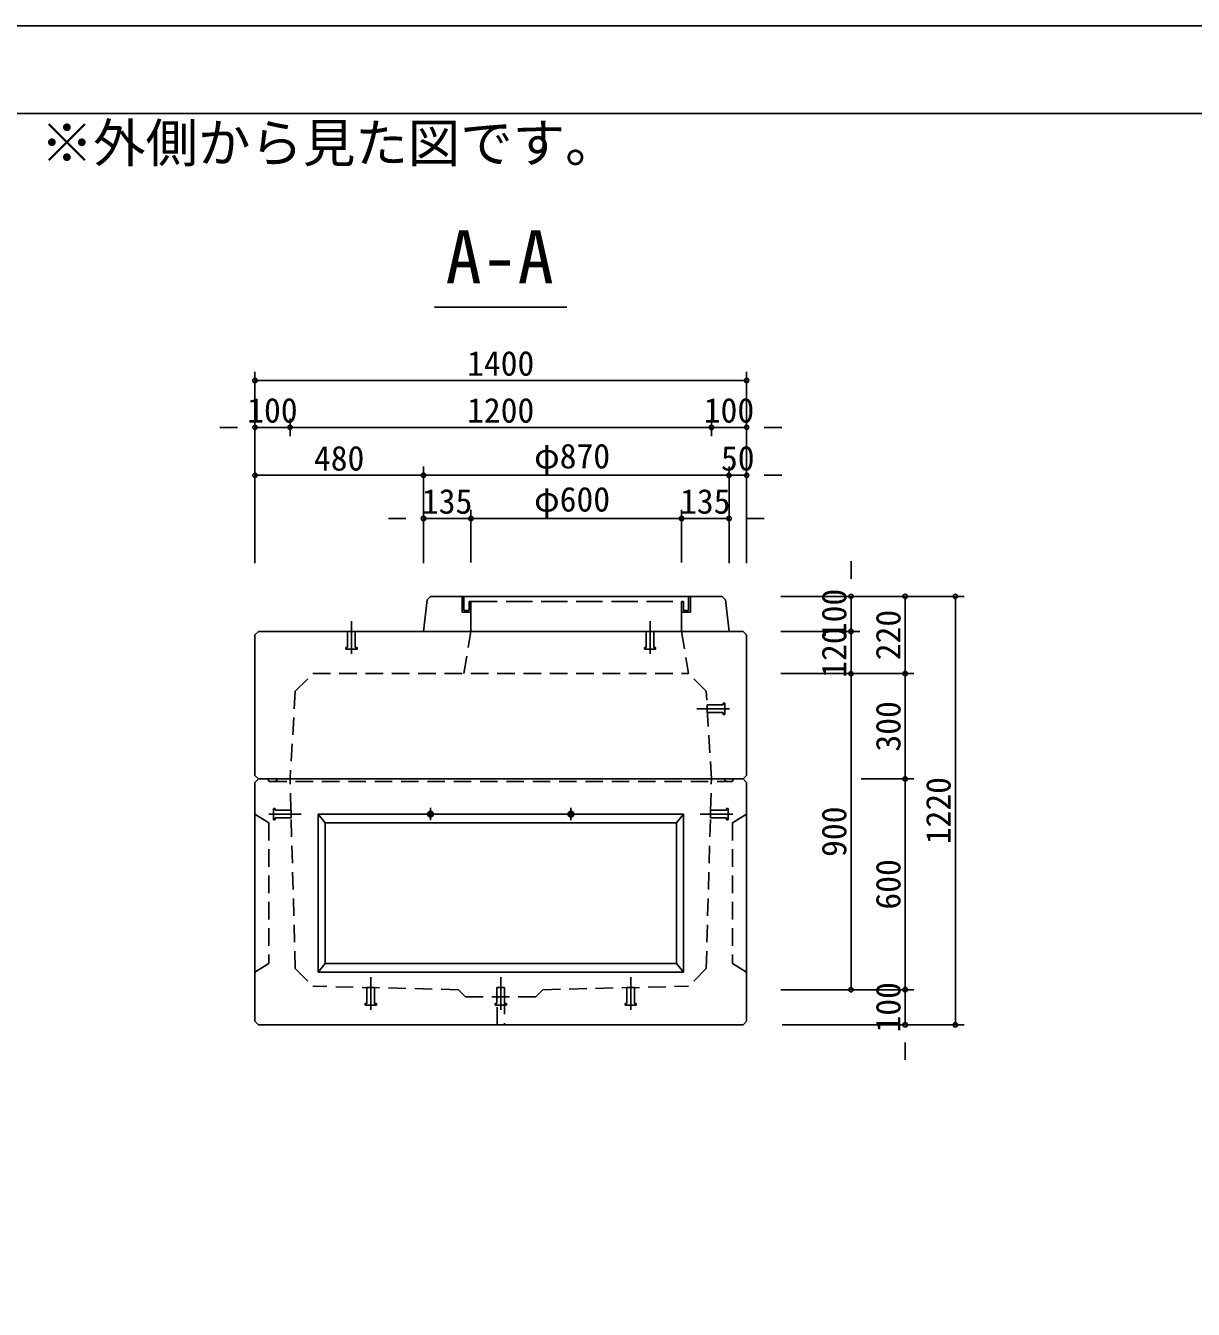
# Model space of a CAD drawing. Units: millimetres, scale not verified. Extents: x -6948 to 6948, y -3792 to 3911.
# Drawn here: x 298 to 3623, y -22 to 3633 of the extents above; entities that cross this region are included whole.
import ezdxf
from ezdxf.enums import TextEntityAlignment as Align

# ---------------------------------------------------------------- set-up
doc = ezdxf.new("R2010")
doc.units = ezdxf.units.MM
doc.header["$LTSCALE"] = 25
doc.header["$PDMODE"] = 32
doc.header["$PDSIZE"] = 12.5
for name, pattern in [('CHAIN2', [12, 9, -1, 1, -1]), ('DASHED2', [3, 2, -1]), ('DASHED3', [4, 3, -1])]:
    doc.linetypes.add(name, pattern=pattern)
for name, color, linetype in [('0-0_0', 4, 'Continuous'), ('0-B_00枠', 4, 'Continuous'), ('0-D_02補助線', 4, 'Continuous'), ('0-E_03寸法', 4, 'Continuous'), ('0-F_04文字', 7, 'Continuous')]:
    doc.layers.add(name, color=color, linetype=linetype)
doc.styles.add('ＭＳ ゴシック', font='')
doc.styles.get('ＭＳ ゴシック').set_extended_font_data('MS Gothic')

msp = doc.modelspace()

# ---------------------------------------------------------------- linework, layer by layer
at = {"layer": '0-0_0', "color": 3}
for p, q in [((1430.86, 1908.39), (1440.86, 1998.39)), ((1450.86, 2008.39), (1440.86, 1998.39)), ((1450.86, 2008.39), (2280.86, 2008.39)), ((2280.86, 2008.39), (2290.86, 1998.39)), ((2290.86, 1998.39), (2300.86, 1908.39)), ((950.86, 1898.39), (960.86, 1908.39)), ((2340.86, 1908.39), (960.86, 1908.39)), ((1430.86, 1908.39), (2300.86, 1908.39)), ((2340.86, 1908.39), (2350.86, 1898.39)), ((950.86, 1898.39), (950.86, 1498.39)), ((2350.86, 1498.39), (2350.86, 1898.39)), ((960.86, 1488.39), (950.86, 1498.39)), ((950.86, 1478.39), (960.86, 1488.39)), ((960.86, 1488.39), (2340.86, 1488.39)), ((2340.86, 1488.39), (960.86, 1488.39)), ((2350.86, 1498.39), (2340.86, 1488.39)), ((2350.86, 1478.39), (2340.86, 1488.39)), ((2350.86, 798.39), (2350.86, 1478.39)), ((960.86, 788.39), (2340.86, 788.39)), ((2340.86, 788.39), (2350.86, 798.39))]:
    msp.add_line(p, q, dxfattribs=at)
at = {"layer": '0-0_0', "linetype": 'DASHED3'}
for p, q in [((1540.86, 2008.39), (1540.86, 1963.39)), ((1545.86, 2008.39), (1545.86, 1968.39)), ((1560.86, 1968.39), (1560.86, 1993.39)), ((1560.86, 1993.39), (1565.86, 1993.39)), ((1565.86, 1993.39), (2165.86, 1993.39)), ((1565.86, 1963.39), (1565.86, 1993.39)), ((2170.86, 1993.39), (2170.86, 1968.39)), ((2185.86, 1968.39), (2185.86, 2008.39)), ((2190.86, 1963.39), (2190.86, 2008.39)), ((1565.86, 1963.39), (1540.86, 1963.39)), ((1545.86, 1968.39), (1560.86, 1968.39)), ((1565.86, 1963.39), (1565.86, 1908.39)), ((2165.86, 1963.39), (2190.86, 1963.39)), ((2165.86, 1963.39), (2165.86, 1908.39)), ((2185.86, 1968.39), (2170.86, 1968.39))]:
    msp.add_line(p, q, dxfattribs=at)
at = {"layer": '0-0_0', "linetype": 'CHAIN2'}
for p, q in [((1225.86, 1844.99), (1225.86, 1937.76)), ((2075.86, 1844.99), (2075.86, 1937.76)), ((1450.86, 1370.89), (1450.86, 1405.89)), ((1850.86, 1370.89), (1850.86, 1405.89)), ((990.24, 1388.39), (1083.01, 1388.39)), ((1433.36, 1388.39), (1468.36, 1388.39)), ((1833.36, 1388.39), (1868.36, 1388.39)), ((2311.48, 1388.39), (2218.7, 1388.39)), ((2311.48, 1388.39), (2218.7, 1388.39)), ((1280.86, 831.01), (1280.86, 923.79)), ((1650.86, 831.01), (1650.86, 923.79)), ((2020.86, 831.01), (2020.86, 923.79))]:
    msp.add_line(p, q, dxfattribs=at)
at = {"layer": '0-0_0', "linetype": 'DASHED2'}
for p, q in [((1545.86, 1788.39), (1565.86, 1908.39)), ((2165.86, 1908.39), (2185.86, 1788.39)), ((1065.86, 1738.39), (1115.86, 1788.39)), ((1115.86, 1788.39), (2185.86, 1788.39)), ((2235.86, 1738.39), (2185.86, 1788.39)), ((1065.86, 1738.39), (1050.86, 1488.39)), ((2250.86, 1488.39), (2235.86, 1738.39)), ((991.86, 1481.39), (2309.86, 1481.39)), ((1065.86, 948.39), (1050.86, 1488.39)), ((2235.86, 948.39), (2250.86, 1488.39)), ((950.86, 1388.39), (990.86, 1363.39)), ((990.86, 1363.39), (990.86, 963.39)), ((2350.86, 1388.39), (2310.86, 1363.39)), ((2310.86, 1363.39), (2310.86, 963.39)), ((990.86, 963.39), (950.86, 938.39)), ((2310.86, 963.39), (2350.86, 938.39)), ((1065.86, 948.39), (1115.86, 898.39)), ((2235.86, 948.39), (2185.86, 898.39)), ((1530.86, 888.39), (1115.86, 898.39)), ((1550.86, 868.39), (1530.86, 888.39)), ((1750.86, 868.39), (1770.86, 888.39)), ((1770.86, 888.39), (2185.86, 898.39)), ((1550.86, 868.39), (1750.86, 868.39)), ((1640.36, 788.39), (1640.36, 868.39)), ((1661.36, 868.39), (1661.36, 788.39))]:
    msp.add_line(p, q, dxfattribs=at)
at = {"layer": '0-0_0'}
for p, q in [((986.86, 1488.39), (991.86, 1481.39)), ((1009.86, 1481.39), (1014.86, 1488.39)), ((2291.86, 1481.39), (2286.86, 1488.39)), ((2314.86, 1488.39), (2309.86, 1481.39)), ((2170.86, 1388.39), (1130.86, 1388.39)), ((1130.86, 1388.39), (1130.86, 938.39)), ((1130.86, 1388.39), (1150.86, 1363.39)), ((1150.86, 1363.39), (2150.86, 1363.39)), ((1150.86, 963.39), (1150.86, 1363.39)), ((2170.86, 1388.39), (2150.86, 1363.39)), ((2150.86, 1363.39), (2150.86, 963.39)), ((2170.86, 938.39), (2170.86, 1388.39)), ((1150.86, 963.39), (1130.86, 938.39)), ((2150.86, 963.39), (1150.86, 963.39)), ((2150.86, 963.39), (2170.86, 938.39)), ((1130.86, 938.39), (2170.86, 938.39))]:
    msp.add_line(p, q, dxfattribs=at)
at = {"layer": '0-0_0', "color": 6}
msp.add_lwpolyline([(-3302.31, 3383.47), (6697.69, 3383.47), (6697.69, -3541.53)], dxfattribs=at)
at = {"layer": '0-0_0', "linetype": 'DASHED3'}
msp.add_lwpolyline([(2170.86, 1993.39), (2165.86, 1993.39), (2165.86, 1963.39)], dxfattribs=at)
at = {"layer": '0-0_0', "linetype": 'DASHED2'}
for points in [[(1214.96, 1862.89), (1214.96, 1908.39), (1236.76, 1908.39), (1236.76, 1862.89)], [(2064.96, 1862.89), (2064.96, 1908.39), (2086.76, 1908.39), (2086.76, 1862.89)], [(1214.96, 1862.89), (1209.86, 1862.89), (1209.86, 1858.39), (1241.86, 1858.39), (1241.86, 1862.89), (1236.76, 1862.89)], [(2064.96, 1862.89), (2059.86, 1862.89), (2059.86, 1858.39), (2091.86, 1858.39), (2091.86, 1862.89), (2086.76, 1862.89)], [(1008.14, 1399.29), (1008.14, 1404.39), (1003.64, 1404.39), (1003.64, 1372.39), (1008.14, 1372.39), (1008.14, 1377.49)], [(1008.14, 1399.29), (1053.64, 1399.29), (1053.64, 1377.49), (1008.14, 1377.49)], [(2293.58, 1399.29), (2248.08, 1399.29), (2248.08, 1377.49), (2293.58, 1377.49)], [(2293.58, 1399.29), (2248.08, 1399.29), (2248.08, 1377.49), (2293.58, 1377.49)], [(2293.58, 1399.29), (2293.58, 1404.39), (2298.08, 1404.39), (2298.08, 1372.39), (2293.58, 1372.39), (2293.58, 1377.49)], [(2293.58, 1399.29), (2293.58, 1404.39), (2298.08, 1404.39), (2298.08, 1372.39), (2293.58, 1372.39), (2293.58, 1377.49)], [(1269.96, 848.91), (1269.96, 894.41), (1291.76, 894.41), (1291.76, 848.91)], [(1661.76, 848.91), (1661.76, 894.41), (1639.96, 894.41), (1639.96, 848.91)], [(2031.76, 848.91), (2031.76, 894.41), (2009.96, 894.41), (2009.96, 848.91)], [(1269.96, 848.91), (1264.86, 848.91), (1264.86, 844.41), (1296.86, 844.41), (1296.86, 848.91), (1291.76, 848.91)], [(1661.76, 848.91), (1666.86, 848.91), (1666.86, 844.41), (1634.86, 844.41), (1634.86, 848.91), (1639.96, 848.91)], [(2031.76, 848.91), (2036.86, 848.91), (2036.86, 844.41), (2004.86, 844.41), (2004.86, 848.91), (2009.96, 848.91)]]:
    msp.add_lwpolyline(points, dxfattribs=at)
at = {"layer": '0-0_0', "color": 3}
msp.add_lwpolyline([(950.86, 1478.39), (950.86, 798.39), (960.86, 788.39)], dxfattribs=at)
at = {"layer": '0-0_0'}
for centre, radius in [((1450.86, 1388.39), 8.25), ((1450.86, 1388.39), 6), ((1850.86, 1388.39), 8.25), ((1850.86, 1388.39), 6)]:
    msp.add_circle(centre, radius, dxfattribs=at)
at = {"layer": '0-B_00枠'}
msp.add_line((1462.55, 2832.22), (1839.18, 2832.22), dxfattribs=at)
msp.add_lwpolyline([(-3552.31, -3791.53), (6947.69, -3791.53), (6947.69, 3633.47), (-3552.31, 3633.47)], dxfattribs=at)
at = {"layer": '0-D_02補助線', "linetype": 'CHAIN2'}
msp.add_line((2302.26, 1688.39), (2209.48, 1688.39), dxfattribs=at)
at = {"layer": '0-D_02補助線', "linetype": 'DASHED2'}
for points in [[(2284.36, 1699.29), (2238.86, 1699.29), (2238.86, 1677.49), (2284.36, 1677.49)], [(2284.36, 1699.29), (2284.36, 1704.39), (2288.86, 1704.39), (2288.86, 1672.39), (2284.36, 1672.39), (2284.36, 1677.49)]]:
    msp.add_lwpolyline(points, dxfattribs=at)
at = {"layer": '0-E_03寸法'}
for p, q in [((950.86, 2298.16), (950.86, 2648.16)), ((2350.86, 2298.16), (2350.86, 2648.16)), ((2350.86, 2623.16), (950.86, 2623.16)), ((1000.86, 2623.16), (2300.86, 2623.16)), ((900.86, 2489.57), (850.86, 2489.57)), ((950.86, 2464.57), (950.86, 2514.57)), ((1050.86, 2464.57), (1050.86, 2514.57)), ((1050.86, 2464.57), (1050.86, 2514.57)), ((2250.86, 2489.57), (1050.86, 2489.57)), ((1100.86, 2489.57), (1150.86, 2489.57)), ((1100.86, 2489.57), (2200.86, 2489.57)), ((2200.86, 2489.57), (2150.86, 2489.57)), ((2250.86, 2464.57), (2250.86, 2514.57)), ((2250.86, 2464.57), (2250.86, 2514.57)), ((2350.86, 2464.57), (2350.86, 2514.57)), ((2400.86, 2489.57), (2450.86, 2489.57)), ((950.86, 2103.1), (950.86, 2378.1)), ((1430.86, 2103.1), (1430.86, 2378.1)), ((1430.86, 2103.1), (1430.86, 2378.1)), ((2300.86, 2103.1), (2300.86, 2378.1)), ((2300.86, 2103.1), (2300.86, 2378.1)), ((2350.86, 2103.1), (2350.86, 2378.1)), ((1430.86, 2353.1), (950.86, 2353.1)), ((1000.86, 2353.1), (1380.86, 2353.1)), ((2300.86, 2353.1), (1430.86, 2353.1)), ((1480.86, 2353.1), (2250.86, 2353.1)), ((2250.86, 2353.1), (2200.86, 2353.1)), ((2400.86, 2353.1), (2450.86, 2353.1)), ((1380.86, 2230.2), (1330.86, 2230.2)), ((1430.86, 2105.2), (1430.86, 2255.2)), ((1565.86, 2105.2), (1565.86, 2255.2)), ((1565.86, 2105.2), (1565.86, 2255.2)), ((2165.86, 2230.2), (1565.86, 2230.2)), ((1615.86, 2230.2), (1665.86, 2230.2)), ((1615.86, 2230.2), (2115.86, 2230.2)), ((2115.86, 2230.2), (2065.86, 2230.2)), ((2165.86, 2105.2), (2165.86, 2255.2)), ((2165.86, 2105.2), (2165.86, 2255.2)), ((2300.86, 2105.2), (2300.86, 2255.2)), ((2350.86, 2230.2), (2400.86, 2230.2)), ((2648.46, 2058.39), (2648.46, 2108.39)), ((2448.46, 2008.39), (2673.46, 2008.39)), ((2477.54, 2008.39), (2827.54, 2008.39)), ((2620.41, 2008.39), (2970.41, 2008.39)), ((2648.46, 1958.39), (2648.46, 2008.39)), ((2802.54, 1788.39), (2802.54, 2008.39)), ((2945.41, 788.39), (2945.41, 2008.39)), ((2802.54, 1958.39), (2802.54, 1838.39)), ((2945.41, 1958.39), (2945.41, 838.39)), ((2448.46, 1908.39), (2673.46, 1908.39)), ((2448.46, 1908.39), (2673.46, 1908.39)), ((2648.46, 1858.39), (2648.46, 1808.39)), ((2448.46, 1788.39), (2673.46, 1788.39)), ((2448.46, 1788.39), (2673.46, 1788.39)), ((2477.54, 1788.39), (2827.54, 1788.39)), ((2648.46, 888.39), (2648.46, 1788.39)), ((2677.54, 1788.39), (2827.54, 1788.39)), ((2802.54, 1488.39), (2802.54, 1788.39)), ((2648.46, 1738.39), (2648.46, 938.39)), ((2648.46, 1738.39), (2648.46, 1688.39)), ((2802.54, 1738.39), (2802.54, 1538.39)), ((2677.54, 1488.39), (2827.54, 1488.39)), ((2677.54, 1488.39), (2827.54, 1488.39)), ((2802.54, 888.39), (2802.54, 1488.39)), ((2802.54, 1438.39), (2802.54, 938.39)), ((2802.54, 938.39), (2802.54, 988.39)), ((2448.46, 888.39), (2673.46, 888.39)), ((2452.54, 888.39), (2827.54, 888.39)), ((2677.54, 888.39), (2827.54, 888.39)), ((2452.54, 788.39), (2827.54, 788.39)), ((2620.41, 788.39), (2970.41, 788.39)), ((2802.54, 738.39), (2802.54, 688.39))]:
    msp.add_line(p, q, dxfattribs=at)
for points in [[(950.86, 2489.57), (1050.86, 2489.57), (950.86, 2489.57)], [(2250.86, 2489.57), (2350.86, 2489.57), (2250.86, 2489.57)], [(2300.86, 2353.1), (2350.86, 2353.1), (2300.86, 2353.1)], [(1430.86, 2230.2), (1565.86, 2230.2), (1430.86, 2230.2)], [(2165.86, 2230.2), (2300.86, 2230.2), (2165.86, 2230.2)], [(2648.46, 2008.39), (2648.46, 1908.39), (2648.46, 2008.39)], [(2648.46, 1908.39), (2648.46, 1788.39), (2648.46, 1908.39)], [(2802.54, 888.39), (2802.54, 788.39), (2802.54, 888.39)]]:
    msp.add_lwpolyline(points, dxfattribs=at)
for p in [(950.86, 2623.16), (2350.86, 2623.16), (950.86, 2489.57), (1050.86, 2489.57), (2250.86, 2489.57), (2350.86, 2489.57), (950.86, 2353.1), (1430.86, 2353.1), (2300.86, 2353.1), (2350.86, 2353.1), (1430.86, 2230.2), (1565.86, 2230.2), (2165.86, 2230.2), (2300.86, 2230.2), (2648.46, 2008.39), (2802.54, 2008.39), (2945.41, 2008.39), (2648.46, 1908.39), (2648.46, 1788.39), (2802.54, 1788.39), (2802.54, 1488.39), (2648.46, 888.39), (2802.54, 888.39), (2802.54, 788.39), (2945.41, 788.39)]:
    msp.add_point(p, dxfattribs=at)

# ---------------------------------------------------------------- texts
at = {"layer": '0-E_03寸法', "style": 'ＭＳ ゴシック'}
for s, p in [('1400', (1554.86, 2615.56)), ('100', (928.86, 2481.97)), ('1200', (1554.86, 2481.97)), ('100', (2228.86, 2481.97)), ('480', (1118.86, 2345.5)), ('φ870', (1745.86, 2351.59)), ('50', (2277.86, 2345.5)), ('135', (1426.36, 2222.6)), ('φ600', (1745.86, 2228.69)), ('135', (2161.36, 2222.6))]:
    msp.add_text(s, height=70.38, dxfattribs=at).set_placement(p, align=Align.BOTTOM_LEFT)
for s, p in [('100', (2656.06, 1886.39)), ('220', (2810.14, 1826.39)), ('120', (2656.06, 1776.39)), ('300', (2810.14, 1566.39)), ('1220', (2953.01, 1302.39)), ('900', (2656.06, 1266.39)), ('600', (2810.14, 1116.39)), ('100', (2810.14, 766.39))]:
    msp.add_text(s, height=70.38, rotation=90, dxfattribs=at).set_placement(p, align=Align.BOTTOM_LEFT)
at = {"layer": '0-F_04文字', "style": 'ＭＳ ゴシック'}
for s, height, p in [('※外側から見た図です。', 109.5, (340.71, 3211.9)), ('A-A', 150.9, (1493.76, 2854.7))]:
    msp.add_text(s, height=height, dxfattribs=at).set_placement(p, align=Align.BOTTOM_LEFT)

doc.saveas('drawing.dxf')
